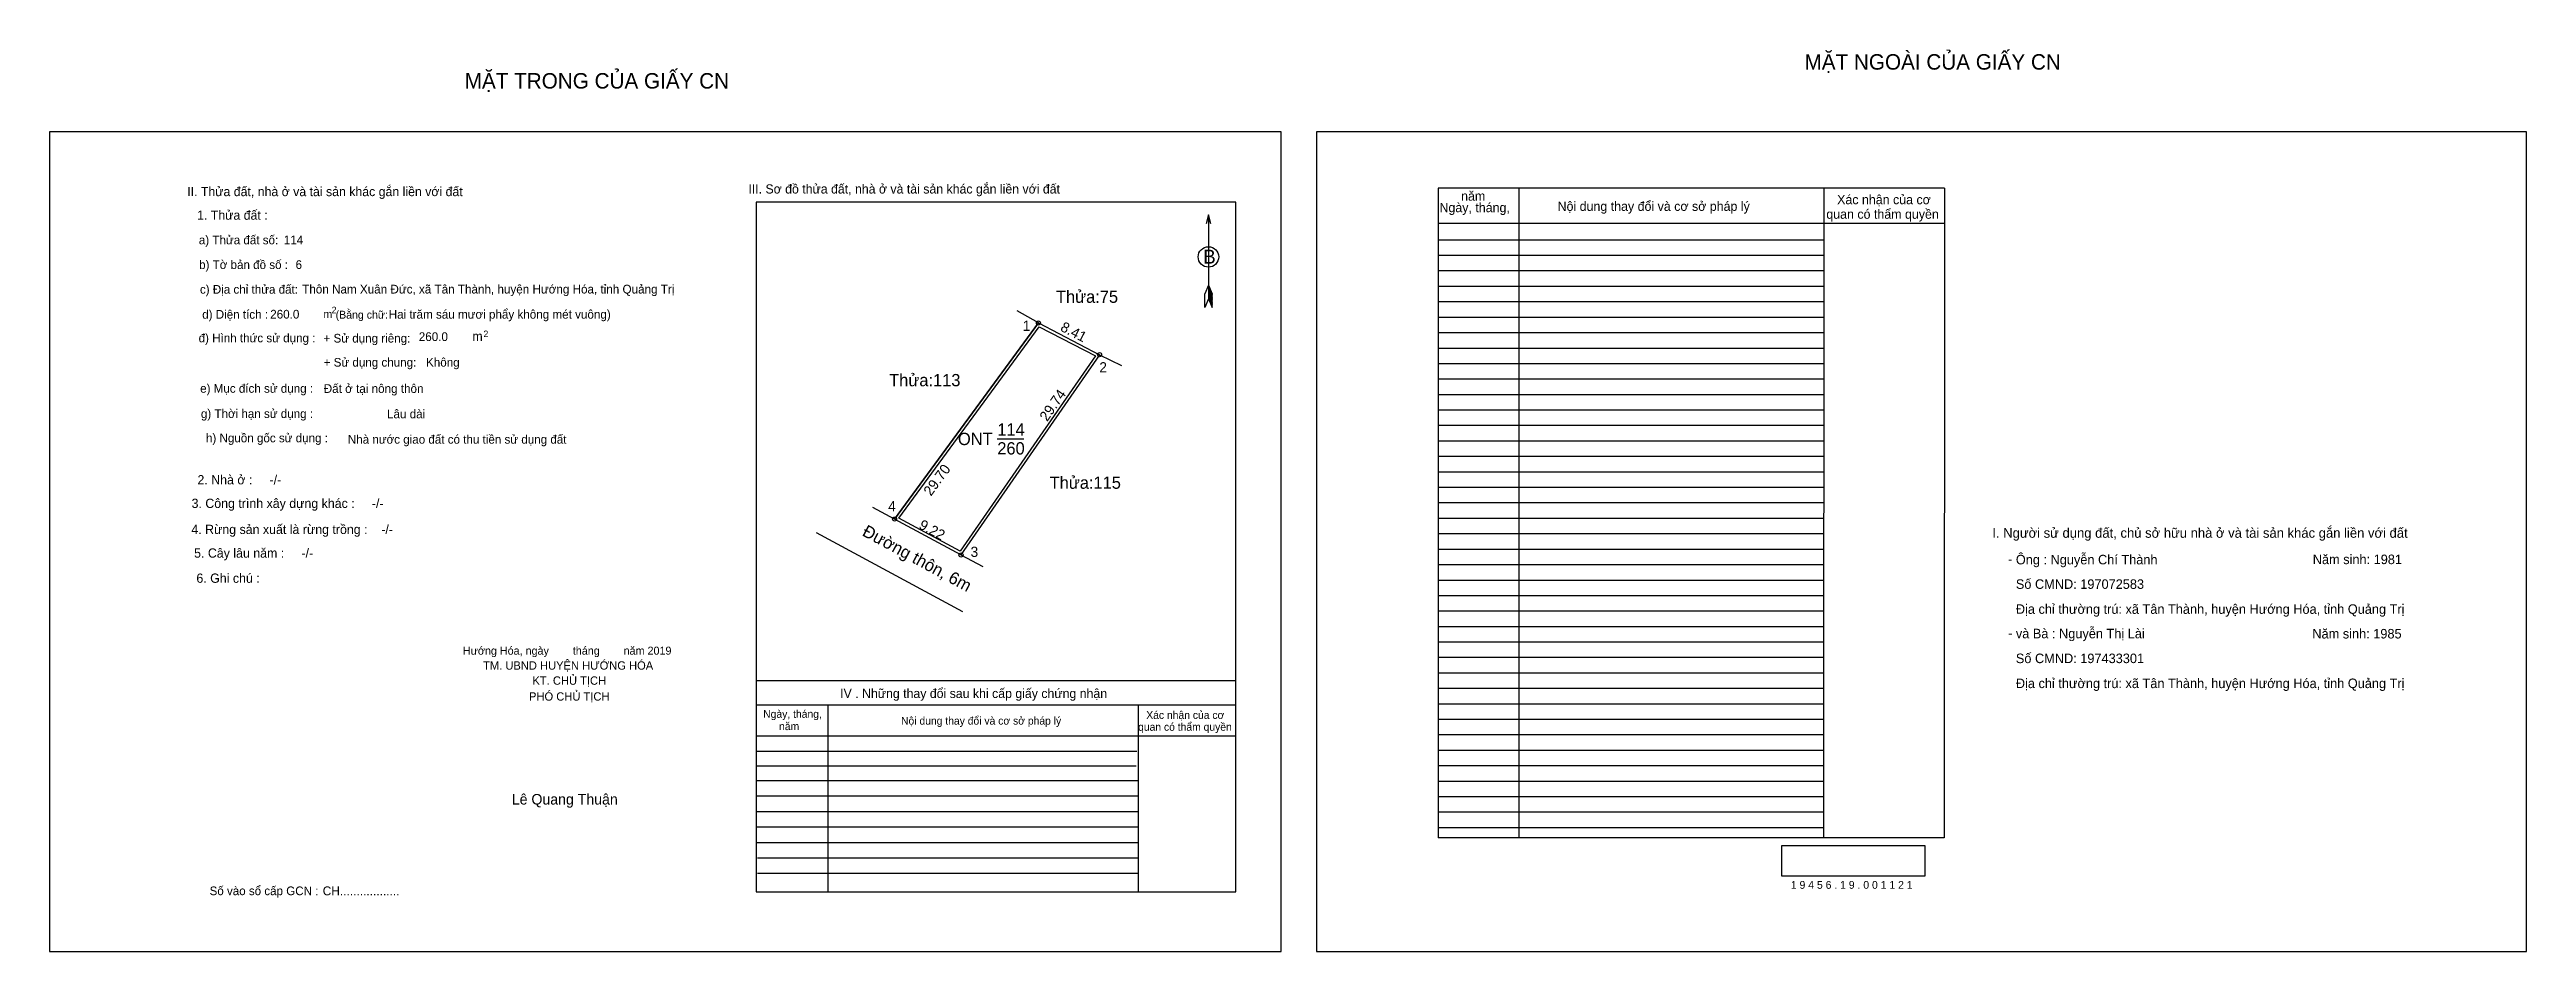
# Model space of a CAD drawing. Extents: x 539166 to 539469, y 1836952 to 1837062.
import ezdxf

# ---------------------------------------------------------------- set-up
doc = ezdxf.new("R2010")
doc.units = 0
for name, color, linetype in [('Default', 7, 'Continuous'), ('Level 1', 7, 'Continuous'), ('Level 10', 7, 'Continuous'), ('Level 11', 7, 'Continuous'), ('Level 13', 7, 'Continuous'), ('Level 27', 7, 'Continuous'), ('Level 35', 7, 'Continuous'), ('Level 36', 7, 'Continuous'), ('Level 40', 7, 'Continuous'), ('Level 49', 7, 'Continuous'), ('Level 5', 7, 'Continuous'), ('Level 52', 7, 'Continuous'), ('Level 55', 7, 'Continuous'), ('Level 6', 7, 'Continuous'), ('Level 7', 7, 'Continuous'), ('Level 8', 7, 'Continuous'), ('Level 9', 7, 'Continuous')]:
    doc.layers.add(name, color=color, linetype=linetype)

msp = doc.modelspace()

# ---------------------------------------------------------------- linework, layer by layer
at = {"layer": 'Level 1'}
for p, q in [((539166.3, 1837052.4), (539166.3, 1837052.4)), ((539320.97, 1837052.4), (539320.97, 1837052.4)), ((539307.79, 1837042.28), (539307.79, 1837031.99)), ((539307.34, 1837030.94), (539307.36, 1837032.64)), ((539307.79, 1837031.99), (539307.34, 1837030.94)), ((539307.79, 1837033.69), (539307.36, 1837032.64)), ((539307.79, 1837033.69), (539308.23, 1837032.64)), ((539307.79, 1837033.54), (539308.23, 1837032.49)), ((539307.79, 1837033.4), (539308.23, 1837032.34)), ((539307.79, 1837033.25), (539308.24, 1837032.19)), ((539307.79, 1837033.1), (539308.24, 1837032.04)), ((539307.79, 1837032.95), (539308.24, 1837031.88)), ((539307.79, 1837032.8), (539308.24, 1837031.73)), ((539307.79, 1837032.65), (539308.24, 1837031.58)), ((539307.79, 1837032.51), (539308.24, 1837031.43)), ((539307.79, 1837032.36), (539308.24, 1837031.27)), ((539307.79, 1837032.21), (539308.25, 1837031.13)), ((539307.79, 1837031.99), (539308.25, 1837030.94)), ((539308.25, 1837030.94), (539308.23, 1837032.64)), ((539316.67, 1836952.3), (539316.67, 1836952.3)), ((539468.71, 1836952.3), (539468.71, 1836952.3))]:
    msp.add_line(p, q, dxfattribs=at)
msp.add_lwpolyline([(539308.09, 1837041.18), (539307.79, 1837042.28), (539307.5, 1837041.18)], dxfattribs=at)
msp.add_circle((539307.79, 1837037.13), 1.25, dxfattribs=at)
at = {"layer": 'Level 10'}
msp.add_line((539287.03, 1837029.06), (539269.47, 1837005.11), dxfattribs=at)
for points in [[(539269.47, 1837005.11), (539287.03, 1837029.06), (539294.5, 1837025.19), (539277.58, 1837000.73)], [(539269.99, 1837005.23), (539287.14, 1837028.61), (539293.99, 1837025.06), (539277.47, 1837001.19)]]:
    msp.add_lwpolyline(points, close=True, dxfattribs=at)
at = {"layer": 'Level 11'}
for centre in [(539287.03, 1837029.06), (539294.5, 1837025.19), (539269.47, 1837005.11), (539269.47, 1837005.11), (539277.58, 1837000.73)]:
    msp.add_circle(centre, 0.25, dxfattribs=at)
at = {"layer": 'Level 27'}
for p, q in [((539287.03, 1837029.06), (539284.42, 1837030.53)), ((539294.5, 1837025.19), (539297.18, 1837023.85)), ((539269.47, 1837005.11), (539266.83, 1837006.54)), ((539277.58, 1837000.73), (539280.24, 1836999.34))]:
    msp.add_line(p, q, dxfattribs=at)
at = {"layer": 'Level 35'}
msp.add_line((539277.81, 1836993.78), (539259.94, 1837003.43), dxfattribs=at)
at = {"layer": 'Level 40'}
msp.add_lwpolyline([(539166.3, 1836952.3), (539316.67, 1836952.3), (539316.67, 1837052.4), (539166.3, 1837052.4)], close=True, dxfattribs=at)
at = {"layer": 'Level 52'}
for p, q in [((539397.66, 1837045.53), (539335.82, 1837045.53)), ((539335.82, 1837045.53), (539335.82, 1836966.18)), ((539345.68, 1837045.53), (539345.68, 1836966.18)), ((539382.92, 1837045.53), (539382.89, 1836966.18)), ((539397.66, 1837045.53), (539397.63, 1836966.18)), ((539397.66, 1837041.21), (539335.82, 1837041.21)), ((539382.91, 1837039.18), (539335.82, 1837039.18)), ((539382.91, 1837037.29), (539335.82, 1837037.29)), ((539382.91, 1837035.41), (539335.82, 1837035.41)), ((539382.91, 1837033.52), (539335.82, 1837033.52)), ((539382.91, 1837031.63), (539335.82, 1837031.63)), ((539382.91, 1837029.74), (539335.82, 1837029.74)), ((539382.91, 1837027.85), (539335.82, 1837027.85)), ((539382.91, 1837025.96), (539335.82, 1837025.96)), ((539382.91, 1837024.07), (539335.82, 1837024.07)), ((539382.91, 1837022.19), (539335.82, 1837022.19)), ((539382.91, 1837020.3), (539335.82, 1837020.3)), ((539382.91, 1837018.41), (539335.82, 1837018.41)), ((539382.9, 1837016.52), (539335.82, 1837016.52)), ((539382.9, 1837014.63), (539335.82, 1837014.63)), ((539382.9, 1837012.74), (539335.82, 1837012.74)), ((539382.9, 1837010.85), (539335.82, 1837010.85)), ((539382.9, 1837008.96), (539335.82, 1837008.96)), ((539382.9, 1837007.08), (539335.82, 1837007.08)), ((539382.9, 1837005.19), (539335.82, 1837005.19)), ((539382.9, 1837003.3), (539335.82, 1837003.3)), ((539382.9, 1837001.41), (539335.82, 1837001.41)), ((539382.9, 1836999.52), (539335.82, 1836999.52)), ((539382.9, 1836997.63), (539335.82, 1836997.63)), ((539382.9, 1836995.74), (539335.82, 1836995.74)), ((539382.9, 1836993.86), (539335.82, 1836993.86)), ((539382.9, 1836991.97), (539335.82, 1836991.97)), ((539382.89, 1836990.08), (539335.82, 1836990.08)), ((539382.89, 1836988.19), (539335.82, 1836988.19)), ((539382.89, 1836986.3), (539335.82, 1836986.3)), ((539382.89, 1836984.41), (539335.82, 1836984.41)), ((539382.89, 1836982.52), (539335.82, 1836982.52)), ((539382.89, 1836980.63), (539335.82, 1836980.63)), ((539382.89, 1836978.75), (539335.82, 1836978.75)), ((539382.89, 1836976.86), (539335.82, 1836976.86)), ((539382.89, 1836974.97), (539335.82, 1836974.97)), ((539382.89, 1836973.08), (539335.82, 1836973.08)), ((539382.89, 1836971.19), (539335.82, 1836971.19)), ((539382.89, 1836969.3), (539335.82, 1836969.3)), ((539382.89, 1836967.41), (539335.82, 1836967.41)), ((539397.63, 1836966.18), (539335.82, 1836966.18))]:
    msp.add_line(p, q, dxfattribs=at)
msp.add_lwpolyline([(539320.97, 1836952.3), (539468.71, 1836952.3), (539468.71, 1837052.4), (539320.97, 1837052.4)], close=True, dxfattribs=at)
at = {"layer": 'Level 6'}
msp.add_lwpolyline([(539377.81, 1836965.26), (539395.26, 1836965.26), (539395.26, 1836961.51), (539377.81, 1836961.51)], close=True, dxfattribs=at)
at = {"layer": 'Level 7'}
for p, q in [((539299.06, 1836976.73), (539252.57, 1836976.73)), ((539298.97, 1836974.94), (539252.57, 1836974.94)), ((539299.22, 1836973.15), (539252.57, 1836973.15)), ((539299.22, 1836971.26), (539252.57, 1836971.26)), ((539299.22, 1836969.37), (539252.57, 1836969.37)), ((539299.22, 1836967.48), (539252.57, 1836967.48)), ((539299.22, 1836965.59), (539252.57, 1836965.59)), ((539299.22, 1836963.7), (539252.72, 1836963.7)), ((539299.22, 1836961.82), (539252.72, 1836961.82))]:
    msp.add_line(p, q, dxfattribs=at)
at = {"layer": 'Level 8'}
for p, q in [((539311.12, 1837043.83), (539252.57, 1837043.83)), ((539252.57, 1837043.83), (539252.57, 1836959.59)), ((539311.12, 1836959.59), (539311.12, 1837043.83)), ((539311.12, 1836985.36), (539252.57, 1836985.36)), ((539311.12, 1836982.39), (539252.57, 1836982.39)), ((539261.31, 1836982.39), (539261.31, 1836959.59)), ((539299.22, 1836982.39), (539299.22, 1836959.59)), ((539311.12, 1836978.61), (539252.57, 1836978.61)), ((539252.57, 1836959.59), (539311.12, 1836959.59))]:
    msp.add_line(p, q, dxfattribs=at)
at = {"layer": 'Level 9'}
msp.add_line((539282.01, 1837014.9), (539285.27, 1837014.9), dxfattribs=at)

# ---------------------------------------------------------------- texts
at = {"layer": 'Default'}
for s, p in [('e) Mục đích sử dụng :', (539184.69, 1837020.54)), ('g) Thời hạn sử dụng :', (539184.78, 1837017.46)), ('h) Nguồn gốc sử dụng :', (539185.4, 1837014.49)), ('Nhà nước giao đất có thu tiền sử dụng đất', (539202.72, 1837014.32))]:
    msp.add_text(s, height=1.0595, dxfattribs=at).set_placement(p)
at = {"layer": 'Level 1'}
msp.add_text('B', height=1.7, dxfattribs=at).set_placement((539307.16, 1837036.31))
at = {"layer": 'Level 13'}
for s, p in [('114', (539282.01, 1837015.3)), ('ONT', (539277.21, 1837014.15)), ('260', (539282.01, 1837013))]:
    msp.add_text(s, height=1.5, dxfattribs=at).set_placement(p)
at = {"layer": 'Level 36'}
for s, p in [('Thửa:75', (539289.17, 1837031.52)), ('Thửa:113', (539268.81, 1837021.33)), ('Thửa:115', (539288.4, 1837008.81))]:
    msp.add_text(s, height=1.5, dxfattribs=at).set_placement(p)
at = {"layer": 'Level 49'}
for s, rotation, p in [('8.41', 332.6126, (539289.61, 1837028.17)), ('29.74', 55.3268, (539288.1, 1837016.95)), ('29.70', 53.7513, (539273.91, 1837007.84)), ('9.22', 331.6277, (539272.33, 1837004.02))]:
    msp.add_text(s, height=1.25, rotation=rotation, dxfattribs=at).set_placement(p)
at = {"layer": 'Level 5'}
msp.add_text('Đường thôn, 6m', height=1.5, rotation=331.6127, dxfattribs=at).set_placement((539265.41, 1837003.16))
at = {"layer": 'Level 52'}
for s, height, p in [('Ngày, tháng,', 1.1332, (539336, 1837042.59)), ('năm', 1.133, (539338.64, 1837044)), ('Nội dung thay đổi và cơ sở pháp lý', 1.1332, (539350.42, 1837042.75)), (' quan có thẩm quyền', 1.1332, (539382.81, 1837041.79)), ('Xác nhận của cơ', 1.1332, (539384.55, 1837043.56))]:
    msp.add_text(s, height=height, dxfattribs=at).set_placement(p)
at = {"layer": 'Level 55'}
for s, height, p in [('113', 0.055, (539286.97, 1837029.01)), ('113', 0.055, (539286.97, 1837029.01)), ('1', 0.2, (539286.97, 1837029.06)), ('75', 0.055, (539286.99, 1837029.01)), ('2', 0.2, (539294.43, 1837025.19)), ('115', 0.055, (539294.44, 1837025.14)), ('75', 0.055, (539294.46, 1837025.14)), ('4', 0.2, (539269.4, 1837005.11)), ('113', 0.055, (539269.41, 1837005.05)), ('113', 0.055, (539269.41, 1837005.05)), ('0', 0.055, (539269.45, 1837005.05)), ('0', 0.055, (539269.45, 1837005.05)), ('3', 0.2, (539277.52, 1837000.73)), ('115', 0.055, (539277.52, 1837000.68)), ('0', 0.055, (539277.56, 1837000.68)), ('0', 0.055, (539277.56, 1837000.68))]:
    msp.add_text(s, height=height, dxfattribs=at).set_placement(p)
at = {"layer": 'Level 6'}
for s, height, p in [('114', 1.064, (539194.9, 1837038.68)), ('6', 1.06, (539196.34, 1837035.66)), ('Thôn Nam Xuân Đức, xã Tân Thành, huyện Hướng Hóa, tỉnh Quảng Trị', 1.0652, (539197.15, 1837032.66)), ('Hai trăm sáu mươi phẩy không mét vuông)', 1.0637, (539207.71, 1837029.59)), ('260.0', 1.064, (539193.24, 1837029.6)), ('260.0', 1.064, (539211.38, 1837026.86)), ('Đất ở tại nông thôn', 1.0652, (539199.78, 1837020.52)), ('Lâu dài', 1.065, (539207.5, 1837017.42)), ('Ông : Nguyễn Chí Thành', 1.1634, (539406.37, 1836999.58)), ('Năm sinh: 1981', 1.1634, (539442.62, 1836999.61)), ('Số CMND: 197072583', 1.1634, (539406.37, 1836996.59)), ('Địa chỉ thường trú: xã Tân Thành, huyện Hướng Hóa, tỉnh Quảng Trị', 1.1634, (539406.37, 1836993.54)), ('và Bà : Nguyễn Thị Lài', 1.1634, (539406.37, 1836990.55)), ('Năm sinh: 1985', 1.1634, (539442.57, 1836990.53)), ('Số CMND: 197433301', 1.1634, (539406.37, 1836987.52)), ('Địa chỉ thường trú: xã Tân Thành, huyện Hướng Hóa, tỉnh Quảng Trị', 1.1634, (539406.37, 1836984.47)), ('1 9 4 5 6 . 1 9 . 0 0 1 1 2 1', 0.9519, (539378.9, 1836959.96))]:
    msp.add_text(s, height=height, dxfattribs=at).set_placement(p)
at = {"layer": 'Level 7'}
for s, height, p in [('MẶT NGOÀI CỦA GIẤY CN', 1.8886, (539380.57, 1837060)), ('MẶT TRONG CỦA GIẤY CN', 1.8886, (539216.99, 1837057.69)), ('II. Thửa đất, nhà ở và tài sản khác gắn liền với đất', 1.1237, (539183.11, 1837044.55)), ('III. Sơ đồ thửa đất, nhà ở và tài sản khác gắn liền với đất', 1.1237, (539251.62, 1837044.87)), ('1. Thửa đất :', 1.1237, (539184.32, 1837041.67)), ('a) Thửa đất số:', 1.0595, (539184.53, 1837038.67)), ('b) Tờ bản đồ số :', 1.0595, (539184.56, 1837035.65)), ('c) Địa chỉ thửa đất:', 1.0595, (539184.66, 1837032.64)), ('2', 0.803, (539200.74, 1837030.24)), ('(Bằng chữ:', 0.963, (539201.23, 1837029.59)), ('đ) Hình thức sử dụng :', 1.0595, (539184.5, 1837026.7)), ('d) Diện tích :', 1.0595, (539184.94, 1837029.58)), ('m', 0.963, (539199.74, 1837029.67)), ('+ Sử dụng riêng:', 1.0595, (539199.75, 1837026.67)), ('2', 0.803, (539219.28, 1837027.33)), ('+ Sử dụng chung:', 1.0595, (539199.77, 1837023.73)), ('Không', 1.06, (539212.27, 1837023.73)), ('m', 1.13, (539217.92, 1837026.88)), ('2. Nhà ở :     -/-', 1.1301, (539184.36, 1837009.35)), ('3. Công trình xây dựng khác :     -/-', 1.1301, (539183.64, 1837006.47)), ('4. Rừng sản xuất là rừng trồng :    -/-', 1.1301, (539183.61, 1837003.29)), ('I. Người sử dụng đất, chủ sở hữu nhà ở và tài sản khác gắn liền với đất', 1.1898, (539403.5, 1837002.83)), ('5. Cây lâu năm :     -/-', 1.1301, (539183.95, 1837000.4)), ('6. Ghi chú :', 1.1301, (539184.23, 1836997.33)), ('-', 1.21, (539405.41, 1836999.62)), ('Hướng Hóa, ngày        tháng        năm 2019', 0.9818, (539216.77, 1836988.55)), ('-', 1.21, (539405.43, 1836990.59)), ('TM. UBND HUYỆN HƯỚNG HÓA', 1.0173, (539219.23, 1836986.72)), ('KT. CHỦ TỊCH', 1.0173, (539225.26, 1836984.88)), ('PHÓ CHỦ TỊCH', 1.0173, (539224.84, 1836982.94)), ('IV . Những thay đổi sau khi cấp giấy chứng nhận', 1.1237, (539262.83, 1836983.26)), ('Ngày, tháng,', 0.9443, (539253.43, 1836980.84)), ('năm', 0.944, (539255.37, 1836979.34)), ('Nội dung thay đổi và cơ sở pháp lý', 0.9443, (539270.26, 1836980.01)), (' quan có thẩm quyền', 0.9443, (539298.85, 1836979.26)), ('Xác nhận của cơ', 0.9443, (539300.2, 1836980.71)), ('Lê Quang Thuận', 1.2885, (539222.74, 1836970.25)), ('Số vào sổ cấp GCN :', 1.0576, (539185.84, 1836959.18)), ('CH..................', 1.0879, (539199.65, 1836959.16))]:
    msp.add_text(s, height=height, dxfattribs=at).set_placement(p)
at = {"layer": 'Level 9'}
for s, p in [('1', (539285.12, 1837028.1)), ('2', (539294.47, 1837023.02)), ('4', (539268.69, 1837006.05)), ('3', (539278.75, 1837000.49))]:
    msp.add_text(s, height=1.25, dxfattribs=at).set_placement(p)

doc.saveas('drawing.dxf')
